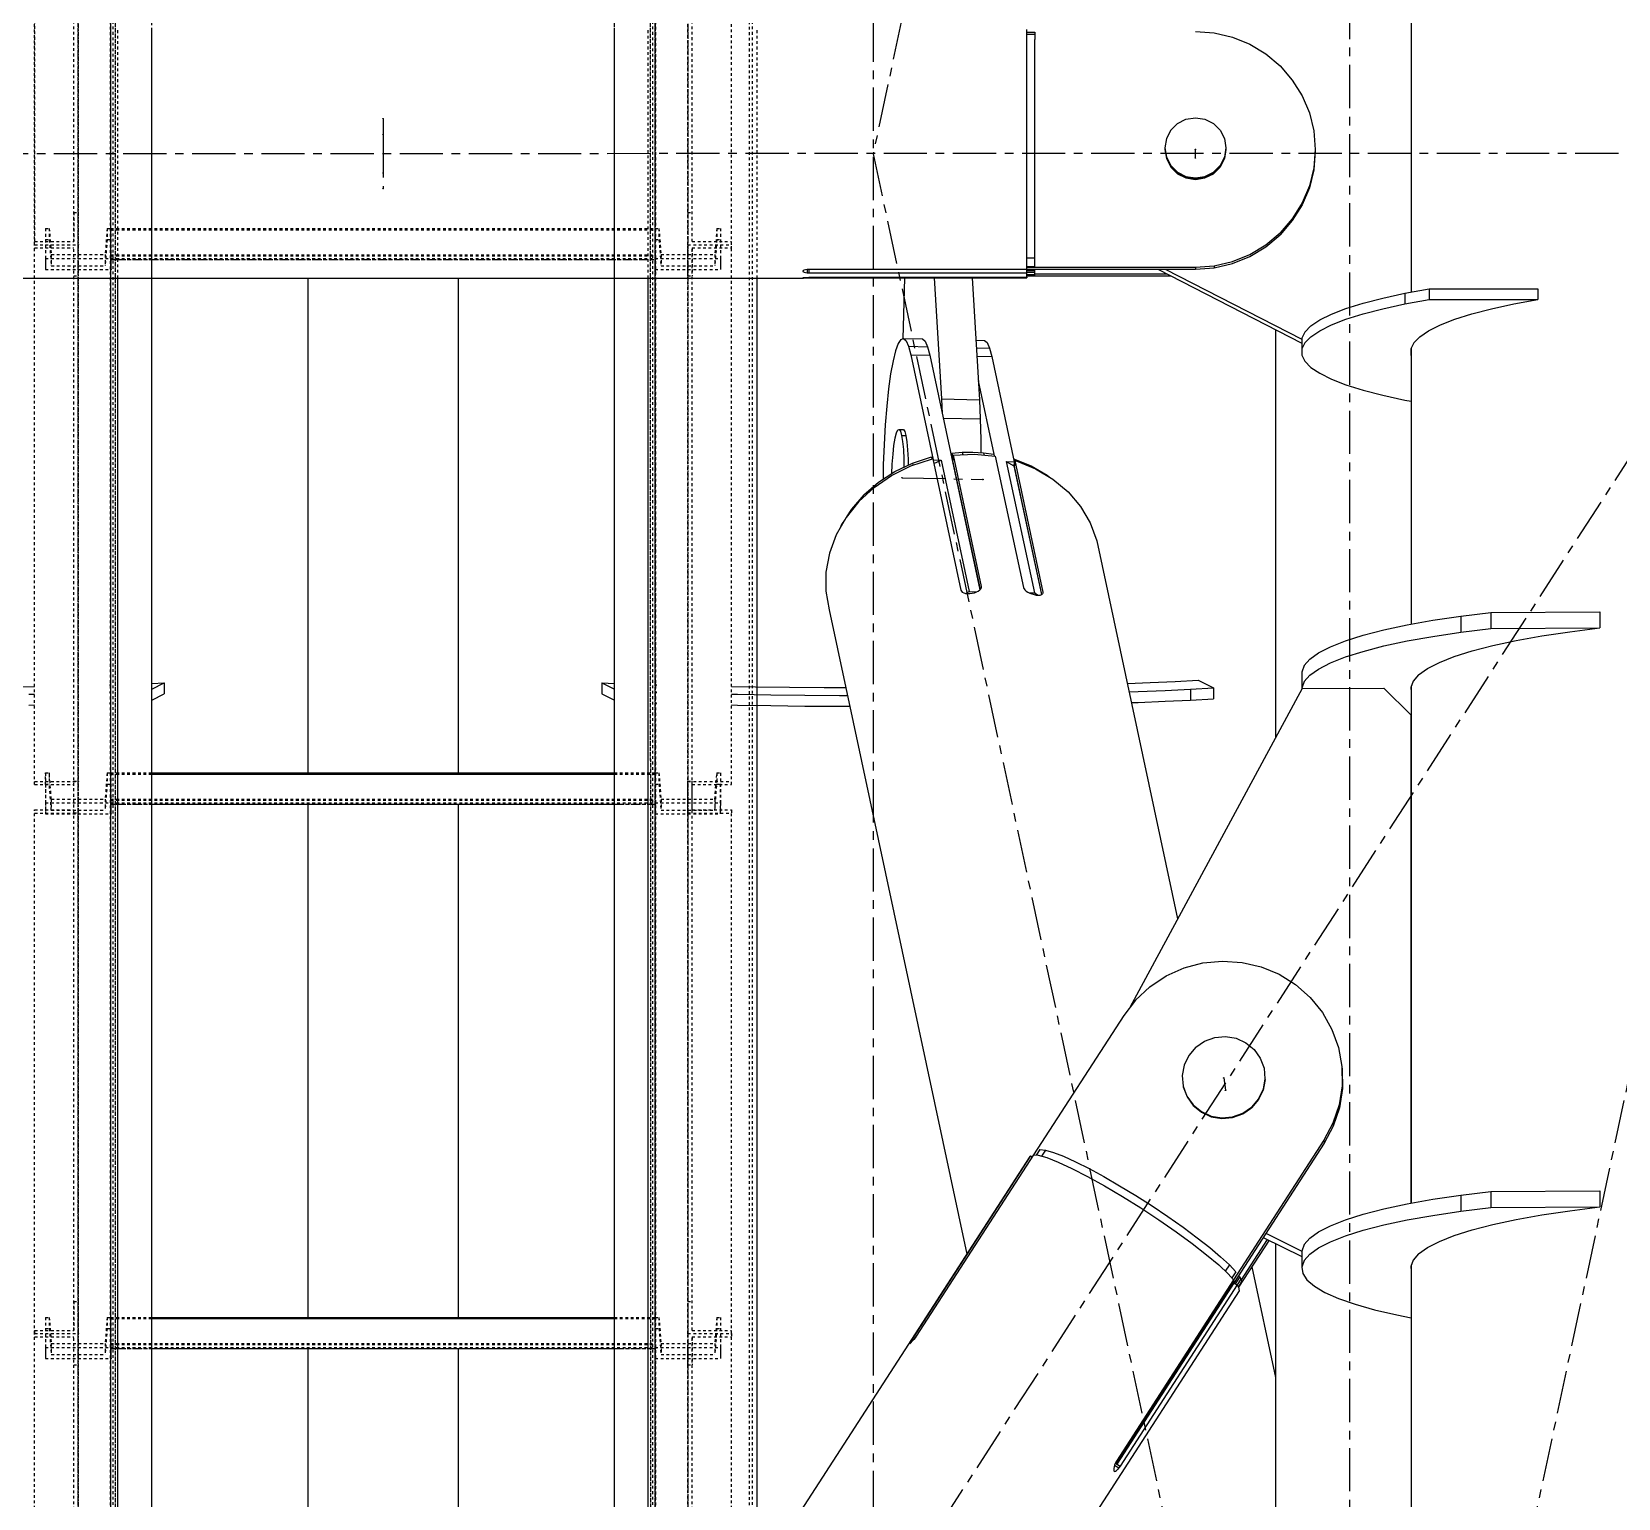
# Model space of a CAD drawing. Header units: millimetres. Extents: x 5143 to 30813, y 232 to 21408.
# Drawn here: x 23100.5 to 23391.9, y 16313.3 to 16582.7 of the extents above; entities that cross this region are included whole.
import ezdxf

# ---------------------------------------------------------------- set-up
doc = ezdxf.new("R2010")
doc.units = ezdxf.units.MM
doc.header["$LTSCALE"] = 0.25
for name, pattern in [('CENTER', [50.8, 31.75, -6.35, 6.35, -6.35]), ('XKITLINE00', [0]), ('XKITLINE02', [4, 2, -2]), ('XKITLINE03', [6, 3, -1, 1, -1])]:
    doc.linetypes.add(name, pattern=pattern)

msp = doc.modelspace()

# ---------------------------------------------------------------- linework, layer by layer
at = {"color": 8, "linetype": 'CENTER'}
for p, q in [((23430, 17380.27), (23255, 16560.27)), ((23342.5, 16970.27), (23342.5, 16150.27)), ((23255, 16877.2), (23255, 15209.12)), ((23165, 16566.71), (23165, 16556.72)), ((23165, 16563.83), (23165, 16553.84)), ((23429.99, 16560.28), (22900, 16560.27)), ((23430, 16560.27), (22900, 15740.27)), ((23255, 16560.27), (23430, 15740.27)), ((23314.2, 16559.49), (23314.2, 16561.06)), ((23430, 16560.27), (23342.5, 16150.27)), ((23260.29, 16500.77), (23275.16, 16500.44)), ((23319.39, 16390.54), (23319.72, 16388.26))]:
    msp.add_line(p, q, dxfattribs=at)
at = {"color": 1, "linetype": 'XKITLINE03'}
for p, q in [((23109, 17151.1), (23109, 16086.72)), ((23115, 16090.89), (23115, 17151.06)), ((23214.97, 17151.06), (23215, 16090.89)), ((23220.98, 17151.1), (23220.98, 16086.72)), ((23109, 16543.56), (23109, 16639.12)), ((23220.98, 16639.12), (23220.98, 16543.56)), ((23109, 16444.97), (23109, 16543.56)), ((23220.98, 16543.56), (23220.98, 16444.97)), ((23115, 16541.03), (23115, 16538.99)), ((23115, 16540.81), (23214.98, 16540.81)), ((23214.98, 16538.99), (23214.98, 16541.03)), ((23115, 16441.04), (23115, 16439.01)), ((23115, 16440.83), (23214.98, 16440.83)), ((23214.98, 16439.01), (23214.98, 16441.04)), ((23109, 16343.59), (23109, 16439.16)), ((23220.98, 16439.16), (23220.98, 16343.59)), ((23109, 16245), (23109, 16343.59)), ((23220.98, 16343.59), (23220.98, 16245)), ((23115, 16341.06), (23115, 16339.02)), ((23115, 16340.84), (23214.98, 16340.84)), ((23214.98, 16339.02), (23214.98, 16341.06))]:
    msp.add_line(p, q, dxfattribs=at)
at = {"color": 3, "linetype": 'XKITLINE02'}
for p, q in [((23114.92, 16090.06), (23114.92, 17150.18)), ((23115, 16090.89), (23115, 17151.06)), ((23115, 16090.52), (23115, 17150.7)), ((23115.45, 16090.12), (23115.45, 17150.24)), ((23115.85, 16090.86), (23115.85, 17151.04)), ((23115.85, 16090.55), (23115.85, 17150.72)), ((23122.5, 16090.87), (23122.5, 17150.72)), ((23207.5, 16090.89), (23207.47, 17151.06)), ((23207.5, 16090.54), (23207.47, 17150.72)), ((23207.5, 16090.87), (23207.47, 17150.72)), ((23214.15, 16090.86), (23214.12, 17151.04)), ((23214.15, 16090.55), (23214.12, 17150.73)), ((23214.53, 16090.12), (23214.53, 17150.24)), ((23215, 16090.52), (23214.96, 17150.7)), ((23215, 16090.89), (23214.97, 17151.06)), ((23215.06, 16090.06), (23215.06, 17150.18)), ((23232.3, 16090.06), (23232.3, 17150.18)), ((23232.83, 16090.12), (23232.83, 17150.24)), ((23108.2, 16544.15), (23108.2, 16645.03)), ((23109, 16543.56), (23109, 16645.03)), ((23220.98, 16543.56), (23220.98, 16645.03)), ((23221.78, 16544.15), (23221.78, 16645.03)), ((23101, 16543.56), (23101, 16639.71)), ((23101, 16639.71), (23101, 16544.15)), ((23228.98, 16543.56), (23228.98, 16639.71)), ((23116.3, 16537.43), (23116.3, 16583.12)), ((23122.5, 16537.43), (23122.5, 16583.12)), ((23207.48, 16537.43), (23207.48, 16583.12)), ((23213.68, 16537.43), (23213.68, 16583.12)), ((23233.68, 16537.43), (23233.68, 16583.12)), ((23108.2, 16549.46), (23109, 16549.46)), ((23108.2, 16549.46), (23108.2, 16544.15)), ((23220.98, 16549.46), (23221.78, 16549.46)), ((23103, 16546.53), (23103.68, 16546.53)), ((23103, 16546.53), (23103, 16541.03)), ((23103, 16546.53), (23103, 16544.49)), ((23103.68, 16546.53), (23104.06, 16541.73)), ((23103.68, 16546.53), (23103.68, 16544.49)), ((23114.32, 16546.53), (23113.94, 16541.73)), ((23114.32, 16546.53), (23115, 16546.53)), ((23114.32, 16546.53), (23114.32, 16544.49)), ((23115, 16540.81), (23115, 16546.53)), ((23115, 16546.53), (23214.98, 16546.53)), ((23115, 16546.53), (23115, 16541.03)), ((23115, 16546.53), (23115, 16544.49)), ((23115, 16546.51), (23214.98, 16546.51)), ((23115, 16546.32), (23214.98, 16546.32)), ((23115, 16546.31), (23214.98, 16546.31)), ((23214.98, 16540.81), (23214.98, 16546.53)), ((23214.98, 16546.53), (23214.98, 16544.49)), ((23214.98, 16546.53), (23214.98, 16541.03)), ((23214.98, 16546.53), (23215.66, 16546.53)), ((23215.66, 16546.53), (23215.66, 16544.49)), ((23215.66, 16546.53), (23216.04, 16541.73)), ((23226.3, 16546.53), (23225.92, 16541.73)), ((23226.3, 16546.53), (23226.3, 16544.49)), ((23226.3, 16546.53), (23226.98, 16546.53)), ((23226.98, 16546.53), (23226.98, 16544.49)), ((23226.98, 16546.53), (23226.98, 16541.03)), ((23101, 16544.15), (23108.2, 16544.15)), ((23101, 16444.4), (23101, 16543.56)), ((23101, 16543.56), (23109, 16543.56)), ((23101, 16543.56), (23109, 16543.56)), ((23101, 16542.99), (23108.2, 16542.99)), ((23103, 16544.49), (23103.68, 16544.49)), ((23103, 16544.49), (23103, 16538.99)), ((23103.68, 16544.49), (23104.06, 16539.69)), ((23108.2, 16439.24), (23108.2, 16542.99)), ((23109, 16439.24), (23109, 16543.56)), ((23114.32, 16544.49), (23113.94, 16539.69)), ((23114.32, 16544.49), (23115, 16544.49)), ((23115, 16544.49), (23115, 16538.99)), ((23214.98, 16544.49), (23214.98, 16538.99)), ((23214.98, 16544.49), (23215.66, 16544.49)), ((23215.66, 16544.49), (23216.04, 16539.69)), ((23220.98, 16537.84), (23220.98, 16543.56)), ((23220.98, 16543.56), (23228.98, 16543.56)), ((23220.98, 16543.56), (23228.98, 16543.56)), ((23220.98, 16439.24), (23220.98, 16542.8)), ((23221.78, 16544.15), (23228.98, 16544.15)), ((23221.78, 16542.99), (23221.78, 16537.84)), ((23221.78, 16542.99), (23228.98, 16542.99)), ((23221.78, 16439.24), (23221.78, 16542.99)), ((23226.3, 16544.49), (23225.92, 16539.69)), ((23226.3, 16544.49), (23226.98, 16544.49)), ((23226.98, 16544.49), (23226.98, 16538.99)), ((23228.98, 16542.8), (23228.98, 16543.56)), ((23228.98, 16444.4), (23228.98, 16542.99)), ((23103, 16541.03), (23115, 16541.03)), ((23103, 16541.03), (23103, 16538.99)), ((23104.06, 16541.73), (23113.94, 16541.73)), ((23104.06, 16541.73), (23104.06, 16539.69)), ((23104.06, 16539.69), (23113.94, 16539.69)), ((23113.94, 16541.73), (23113.94, 16539.69)), ((23115, 16541.71), (23214.98, 16541.71)), ((23115, 16541.53), (23214.98, 16541.53)), ((23115, 16541.03), (23214.98, 16541.03)), ((23115, 16541.03), (23115, 16538.99)), ((23115, 16540.81), (23214.98, 16540.81)), ((23214.98, 16541.03), (23214.98, 16538.99)), ((23214.98, 16541.03), (23226.98, 16541.03)), ((23216.04, 16541.73), (23216.04, 16539.69)), ((23216.04, 16541.73), (23225.92, 16541.73)), ((23216.04, 16539.69), (23225.92, 16539.69)), ((23225.92, 16541.73), (23225.92, 16539.69)), ((23226.98, 16541.03), (23226.98, 16538.99)), ((23103, 16538.99), (23115, 16538.99)), ((23108.2, 16537.84), (23109, 16537.84)), ((23214.98, 16538.99), (23226.98, 16538.99)), ((23220.98, 16537.84), (23221.78, 16537.84)), ((23103, 16446.54), (23103.68, 16446.54)), ((23103, 16446.54), (23103, 16441.04)), ((23103, 16444.4), (23103, 16446.54)), ((23104.06, 16441.74), (23103.68, 16446.54)), ((23103.68, 16446.54), (23103.68, 16444.5)), ((23114.32, 16446.54), (23113.94, 16441.74)), ((23114.32, 16446.54), (23115, 16446.54)), ((23114.32, 16446.54), (23114.32, 16444.5)), ((23115, 16440.83), (23115, 16446.54)), ((23115, 16446.54), (23122.5, 16446.54)), ((23115, 16446.54), (23115, 16441.04)), ((23115, 16446.54), (23115, 16444.5)), ((23115, 16446.53), (23122.5, 16446.53)), ((23115, 16446.34), (23122.5, 16446.34)), ((23115, 16446.33), (23122.5, 16446.33)), ((23207.48, 16446.54), (23214.98, 16446.54)), ((23207.48, 16446.53), (23214.98, 16446.53)), ((23207.48, 16446.34), (23214.98, 16446.34)), ((23207.48, 16446.33), (23214.98, 16446.33)), ((23214.98, 16440.83), (23214.98, 16446.54)), ((23214.98, 16446.54), (23214.98, 16444.5)), ((23214.98, 16446.54), (23214.98, 16441.04)), ((23214.98, 16446.54), (23215.66, 16446.54)), ((23215.66, 16446.54), (23215.66, 16444.5)), ((23215.66, 16446.54), (23216.04, 16441.74)), ((23225.92, 16441.74), (23226.3, 16446.54)), ((23226.3, 16446.54), (23226.3, 16444.5)), ((23226.3, 16446.54), (23226.98, 16446.54)), ((23226.98, 16446.54), (23226.98, 16444.5)), ((23226.98, 16446.54), (23226.98, 16441.04)), ((23101, 16444.97), (23109, 16444.97)), ((23101, 16444.4), (23108.2, 16444.4)), ((23103, 16444.5), (23103.68, 16444.5)), ((23103, 16444.4), (23103, 16439.01)), ((23104.06, 16439.71), (23103.68, 16444.5)), ((23108.2, 16344.18), (23108.2, 16445.06)), ((23108.2, 16445.06), (23109, 16445.06)), ((23109, 16343.59), (23109, 16445.06)), ((23114.32, 16444.5), (23113.94, 16439.71)), ((23114.32, 16444.5), (23115, 16444.5)), ((23115, 16444.5), (23115, 16439.01)), ((23214.98, 16444.5), (23214.98, 16439.01)), ((23214.98, 16444.5), (23215.66, 16444.5)), ((23215.66, 16444.5), (23216.04, 16439.71)), ((23220.98, 16439.16), (23220.98, 16445.06)), ((23220.98, 16445.06), (23221.78, 16445.06)), ((23220.98, 16343.59), (23220.98, 16445.06)), ((23220.98, 16444.97), (23228.98, 16444.97)), ((23221.78, 16439.75), (23221.78, 16445.06)), ((23221.78, 16344.18), (23221.78, 16445.06)), ((23221.78, 16444.4), (23228.98, 16444.4)), ((23225.92, 16439.71), (23226.3, 16444.5)), ((23226.3, 16444.5), (23226.98, 16444.5)), ((23226.98, 16439.01), (23226.98, 16444.5)), ((23103, 16441.04), (23115, 16441.04)), ((23103, 16441.04), (23103, 16439.01)), ((23104.06, 16441.74), (23113.94, 16441.74)), ((23104.06, 16441.74), (23104.06, 16439.71)), ((23113.94, 16441.74), (23113.94, 16439.71)), ((23115, 16441.72), (23214.98, 16441.72)), ((23115, 16441.55), (23214.98, 16441.55)), ((23115, 16441.04), (23214.98, 16441.04)), ((23115, 16441.04), (23115, 16439.01)), ((23115, 16440.83), (23122.5, 16440.83)), ((23207.49, 16440.83), (23214.98, 16440.83)), ((23214.98, 16441.04), (23214.98, 16439.01)), ((23214.98, 16441.04), (23226.98, 16441.04)), ((23216.04, 16441.74), (23216.04, 16439.71)), ((23216.04, 16441.74), (23225.92, 16441.74)), ((23225.92, 16441.74), (23225.92, 16439.71)), ((23226.98, 16441.04), (23226.98, 16439.01)), ((23101, 16343.59), (23101, 16439.75)), ((23101, 16439.75), (23108.2, 16439.75)), ((23101, 16439.16), (23109, 16439.16)), ((23103, 16439.01), (23115, 16439.01)), ((23104.06, 16439.71), (23113.94, 16439.71)), ((23108.2, 16439.24), (23109, 16439.24)), ((23214.98, 16439.01), (23226.98, 16439.01)), ((23216.04, 16439.71), (23225.92, 16439.71)), ((23220.98, 16439.24), (23221.78, 16439.24)), ((23220.98, 16439.16), (23228.98, 16439.16)), ((23221.78, 16439.75), (23228.98, 16439.75)), ((23228.98, 16439.75), (23228.98, 16439.16)), ((23228.98, 16343.59), (23228.98, 16439.75)), ((23108.2, 16349.5), (23109, 16349.5)), ((23108.2, 16349.5), (23108.2, 16344.18)), ((23109, 16349.5), (23109, 16343.59)), ((23220.98, 16349.5), (23221.78, 16349.5)), ((23101, 16344.18), (23108.2, 16344.18)), ((23101, 16344.18), (23101, 16343.59)), ((23103, 16346.56), (23103.68, 16346.56)), ((23103, 16346.56), (23103, 16341.06)), ((23103, 16346.56), (23103, 16344.52)), ((23103, 16344.52), (23103.68, 16344.52)), ((23103, 16344.52), (23103, 16339.02)), ((23103.68, 16346.56), (23104.06, 16341.76)), ((23103.68, 16346.56), (23103.68, 16344.52)), ((23103.68, 16344.52), (23104.06, 16339.72)), ((23114.32, 16346.56), (23113.94, 16341.76)), ((23114.32, 16344.52), (23113.94, 16339.72)), ((23114.32, 16346.56), (23115, 16346.56)), ((23114.32, 16346.56), (23114.32, 16344.52)), ((23114.32, 16344.52), (23115, 16344.52)), ((23115, 16340.84), (23115, 16346.56)), ((23115, 16346.56), (23122.5, 16346.56)), ((23115, 16346.56), (23115, 16341.06)), ((23115, 16346.56), (23115, 16344.52)), ((23115, 16346.55), (23122.5, 16346.55)), ((23115, 16346.35), (23122.5, 16346.35)), ((23115, 16346.34), (23122.5, 16346.34)), ((23115, 16344.52), (23115, 16339.02)), ((23207.49, 16346.56), (23214.98, 16346.56)), ((23207.49, 16346.55), (23214.98, 16346.55)), ((23207.49, 16346.35), (23214.98, 16346.35)), ((23207.49, 16346.34), (23214.98, 16346.34)), ((23214.98, 16340.84), (23214.98, 16346.56)), ((23214.98, 16346.56), (23214.98, 16344.52)), ((23214.98, 16346.56), (23214.98, 16341.06)), ((23214.98, 16346.56), (23215.66, 16346.56)), ((23214.98, 16344.52), (23214.98, 16339.02)), ((23214.98, 16344.52), (23215.66, 16344.52)), ((23215.66, 16346.56), (23215.66, 16344.52)), ((23215.66, 16346.56), (23216.04, 16341.76)), ((23215.66, 16344.52), (23216.04, 16339.72)), ((23221.78, 16344.18), (23228.98, 16344.18)), ((23226.3, 16346.56), (23225.92, 16341.76)), ((23226.3, 16344.52), (23225.92, 16339.72)), ((23226.3, 16346.56), (23226.3, 16344.52)), ((23226.3, 16346.56), (23226.98, 16346.56)), ((23226.3, 16344.52), (23226.98, 16344.52)), ((23226.98, 16346.56), (23226.98, 16344.52)), ((23226.98, 16346.56), (23226.98, 16341.06)), ((23226.98, 16344.52), (23226.98, 16339.02)), ((23101, 16244.43), (23101, 16343.59)), ((23101, 16343.59), (23109, 16343.59)), ((23101, 16343.59), (23109, 16343.59)), ((23101, 16343.02), (23108.2, 16343.02)), ((23104.06, 16341.76), (23113.94, 16341.76)), ((23104.06, 16341.76), (23104.06, 16339.72)), ((23108.2, 16239.28), (23108.2, 16343.02)), ((23109, 16239.28), (23109, 16343.59)), ((23113.94, 16341.76), (23113.94, 16339.72)), ((23115, 16341.74), (23214.98, 16341.74)), ((23115, 16341.56), (23214.98, 16341.56)), ((23216.04, 16341.76), (23216.04, 16339.72)), ((23216.04, 16341.76), (23225.92, 16341.76)), ((23220.98, 16337.87), (23220.98, 16343.59)), ((23220.98, 16343.59), (23228.98, 16343.59)), ((23220.98, 16343.59), (23228.98, 16343.59)), ((23220.98, 16239.28), (23220.98, 16341.5)), ((23221.78, 16343.02), (23221.78, 16337.87)), ((23221.78, 16343.02), (23228.98, 16343.02)), ((23221.78, 16239.28), (23221.78, 16343.02)), ((23225.92, 16341.76), (23225.92, 16339.72)), ((23228.98, 16343.59), (23228.98, 16343.02)), ((23228.98, 16244.43), (23228.98, 16343.59)), ((23103, 16341.06), (23115, 16341.06)), ((23103, 16341.06), (23103, 16339.02)), ((23103, 16339.02), (23115, 16339.02)), ((23104.06, 16339.72), (23113.94, 16339.72)), ((23115, 16341.06), (23214.98, 16341.06)), ((23115, 16341.06), (23115, 16339.02)), ((23115, 16340.84), (23122.5, 16340.84)), ((23207.49, 16340.84), (23214.98, 16340.84)), ((23214.98, 16341.06), (23214.98, 16339.02)), ((23214.98, 16341.06), (23226.98, 16341.06)), ((23214.98, 16339.02), (23226.98, 16339.02)), ((23216.04, 16339.72), (23225.92, 16339.72)), ((23226.98, 16341.06), (23226.98, 16339.02)), ((23108.2, 16337.87), (23109, 16337.87)), ((23220.98, 16337.87), (23221.78, 16337.87))]:
    msp.add_line(p, q, dxfattribs=at)
at = {"color": 8, "linetype": 'XKITLINE00'}
for p, q in [((23353.8, 16590.16), (23353.8, 16534.85)), ((23283.2, 16574.99), (23283.2, 16583.07)), ((23283.2, 16582.61), (23284.7, 16582.61)), ((23283.2, 16582.22), (23284.7, 16582.22)), ((23284.7, 16582.61), (23284.7, 16582.22)), ((23284.7, 16582.22), (23284.7, 16581.26)), ((23284.7, 16539.55), (23284.7, 16581.26)), ((23314.2, 16582.72), (23317.64, 16582.46)), ((23317.64, 16582.46), (23320.99, 16581.66)), ((23320.99, 16581.66), (23324.18, 16580.36)), ((23324.18, 16580.36), (23327.13, 16578.59)), ((23327.13, 16578.59), (23329.75, 16576.38)), ((23283.2, 16539.09), (23283.2, 16574.99)), ((23329.75, 16576.38), (23331.99, 16573.8)), ((23331.99, 16573.8), (23333.8, 16570.9)), ((23333.8, 16570.9), (23335.12, 16567.76)), ((23309.66, 16564.59), (23310.9, 16565.81)), ((23310.9, 16565.81), (23312.46, 16566.59)), ((23312.46, 16566.59), (23314.2, 16566.86)), ((23314.2, 16566.86), (23315.93, 16566.59)), ((23315.93, 16566.59), (23317.49, 16565.81)), ((23317.49, 16565.81), (23318.73, 16564.59)), ((23335.12, 16567.76), (23335.92, 16564.45)), ((23308.87, 16563.05), (23308.6, 16561.34)), ((23309.66, 16564.59), (23308.87, 16563.05)), ((23318.73, 16564.59), (23319.52, 16563.05)), ((23319.52, 16563.05), (23319.8, 16561.34)), ((23335.92, 16564.45), (23336.2, 16561.06)), ((23308.6, 16561.34), (23308.87, 16559.64)), ((23308.6, 16561.34), (23308.6, 16561.2)), ((23308.6, 16561.2), (23308.87, 16559.5)), ((23308.6, 16561.2), (23308.6, 16561.06)), ((23308.6, 16561.2), (23308.87, 16559.5)), ((23308.6, 16561.06), (23308.87, 16559.36)), ((23319.8, 16561.34), (23319.52, 16559.64)), ((23319.8, 16561.2), (23319.52, 16559.5)), ((23319.8, 16561.2), (23319.52, 16559.5)), ((23319.8, 16561.06), (23319.52, 16559.36)), ((23319.8, 16561.34), (23319.8, 16561.2)), ((23319.8, 16561.2), (23319.8, 16561.06)), ((23336.2, 16561.06), (23335.92, 16557.68)), ((23336.2, 16560.71), (23335.92, 16557.33)), ((23336.2, 16561.06), (23336.2, 16560.71)), ((23308.87, 16559.64), (23309.66, 16558.1)), ((23308.87, 16559.5), (23309.66, 16557.96)), ((23308.87, 16559.5), (23309.66, 16557.96)), ((23308.87, 16559.36), (23309.66, 16557.82)), ((23309.66, 16558.1), (23310.9, 16556.88)), ((23309.66, 16557.96), (23310.9, 16556.74)), ((23309.66, 16557.96), (23310.9, 16556.74)), ((23309.66, 16557.82), (23310.9, 16556.6)), ((23310.9, 16556.88), (23312.46, 16556.1)), ((23315.93, 16556.1), (23317.49, 16556.88)), ((23317.49, 16556.88), (23318.73, 16558.1)), ((23317.49, 16556.74), (23318.73, 16557.96)), ((23317.49, 16556.74), (23318.73, 16557.96)), ((23317.49, 16556.6), (23318.73, 16557.82)), ((23319.52, 16559.64), (23318.73, 16558.1)), ((23319.52, 16559.5), (23318.73, 16557.96)), ((23319.52, 16559.5), (23318.73, 16557.96)), ((23319.52, 16559.36), (23318.73, 16557.82)), ((23335.92, 16557.68), (23335.12, 16554.37)), ((23335.92, 16557.33), (23335.12, 16554.02)), ((23310.9, 16556.74), (23312.46, 16555.96)), ((23310.9, 16556.74), (23312.46, 16555.96)), ((23310.9, 16556.6), (23312.46, 16555.82)), ((23312.46, 16556.1), (23314.2, 16555.83)), ((23312.46, 16555.96), (23314.2, 16555.69)), ((23312.46, 16555.96), (23314.2, 16555.69)), ((23312.46, 16555.82), (23314.2, 16555.55)), ((23314.2, 16555.83), (23315.93, 16556.1)), ((23314.2, 16555.69), (23315.93, 16555.96)), ((23314.2, 16555.69), (23315.93, 16555.96)), ((23314.2, 16555.83), (23314.2, 16555.69)), ((23314.2, 16555.55), (23315.93, 16555.82)), ((23314.2, 16555.69), (23314.2, 16555.55)), ((23315.93, 16555.96), (23317.49, 16556.74)), ((23315.93, 16555.96), (23317.49, 16556.74)), ((23315.93, 16555.82), (23317.49, 16556.6)), ((23335.12, 16554.37), (23333.8, 16551.23)), ((23335.12, 16554.02), (23333.8, 16550.88)), ((23333.8, 16551.23), (23331.99, 16548.33)), ((23331.99, 16548.33), (23329.75, 16545.75)), ((23333.8, 16550.88), (23331.99, 16547.98)), ((23327.13, 16543.54), (23329.75, 16545.75)), ((23327.13, 16543.19), (23329.75, 16545.4)), ((23331.99, 16547.98), (23329.75, 16545.4)), ((23324.18, 16541.77), (23327.13, 16543.54)), ((23324.18, 16541.42), (23327.13, 16543.19)), ((23283.2, 16541.15), (23284.7, 16541.15)), ((23283.2, 16539.55), (23284.7, 16539.55)), ((23283.2, 16539.41), (23314.2, 16539.41)), ((23314.2, 16539.41), (23317.64, 16539.67)), ((23314.2, 16539.41), (23314.2, 16539.05)), ((23317.64, 16539.67), (23320.99, 16540.47)), ((23317.64, 16539.32), (23320.99, 16540.11)), ((23317.64, 16539.67), (23317.64, 16539.32)), ((23320.99, 16540.47), (23324.18, 16541.77)), ((23320.99, 16540.11), (23324.18, 16541.42)), ((23087.8, 16537.43), (23242.19, 16537.43)), ((23151.2, 16537.43), (23151.2, 16446.54)), ((23178.8, 16537.43), (23178.8, 16446.54)), ((23242.11, 16538.74), (23242.19, 16538.82)), ((23242.11, 16538.74), (23242.11, 16538.65)), ((23242.11, 16538.65), (23242.19, 16538.58)), ((23242.11, 16537.48), (23242.19, 16537.51)), ((23242.11, 16537.48), (23242.11, 16537.45)), ((23242.11, 16537.45), (23242.19, 16537.43)), ((23242.19, 16538.82), (23242.36, 16538.93)), ((23242.19, 16538.58), (23242.36, 16538.51)), ((23242.19, 16537.51), (23242.36, 16537.53)), ((23242.19, 16537.43), (23242.36, 16537.45)), ((23242.36, 16538.93), (23242.6, 16539.02)), ((23242.36, 16538.51), (23242.6, 16538.45)), ((23242.36, 16537.53), (23242.6, 16537.55)), ((23242.36, 16537.45), (23242.6, 16537.47)), ((23242.6, 16539.02), (23242.89, 16539.07)), ((23242.6, 16538.45), (23242.89, 16538.42)), ((23242.6, 16537.55), (23242.89, 16537.56)), ((23242.6, 16537.47), (23242.89, 16537.48)), ((23242.89, 16539.07), (23243.2, 16539.09)), ((23242.89, 16539.07), (23242.89, 16538.42)), ((23242.89, 16538.42), (23243.2, 16538.41)), ((23242.89, 16537.56), (23243.2, 16537.57)), ((23242.89, 16537.56), (23242.89, 16537.48)), ((23242.89, 16537.48), (23243.2, 16537.48)), ((23243.2, 16539.09), (23283.2, 16539.09)), ((23243.2, 16539.09), (23243.2, 16539.05)), ((23243.2, 16539.05), (23314.2, 16539.05)), ((23243.2, 16539.04), (23243.2, 16538.41)), ((23243.2, 16538.41), (23283.2, 16538.41)), ((23243.2, 16537.57), (23243.2, 16537.48)), ((23243.2, 16537.57), (23283.2, 16537.57)), ((23243.2, 16537.48), (23283.2, 16537.48)), ((23260.78, 16537.48), (23260.46, 16526.28)), ((23266.23, 16537.48), (23267.57, 16515.24)), ((23273.16, 16537.48), (23274.51, 16515.08)), ((23283.2, 16537.57), (23283.2, 16539.04)), ((23283.2, 16539.04), (23283.2, 16538.82)), ((23283.2, 16538.82), (23284.7, 16538.82)), ((23283.2, 16538.51), (23284.7, 16538.51)), ((23283.2, 16538.09), (23284.7, 16538.09)), ((23283.2, 16537.98), (23284.7, 16537.98)), ((23283.2, 16537.83), (23309.67, 16537.83)), ((23283.2, 16537.57), (23283.2, 16537.48)), ((23284.7, 16537.98), (23284.7, 16539.04)), ((23284.7, 16538.18), (23308.98, 16538.18)), ((23307.27, 16539.05), (23333.76, 16525.48)), ((23308.64, 16539.05), (23333.76, 16526.18)), ((23314.2, 16539.05), (23317.64, 16539.32)), ((23344.98, 16532.82), (23348.59, 16533.76)), ((23348.59, 16533.76), (23352.65, 16534.64)), ((23352.65, 16534.64), (23357.11, 16535.46)), ((23352.65, 16534.64), (23352.65, 16532.67)), ((23357.11, 16535.46), (23357.11, 16533.49)), ((23357.11, 16535.46), (23377.11, 16535.46)), ((23377.11, 16535.46), (23377.11, 16533.49)), ((23337.03, 16529.73), (23339.18, 16530.8)), ((23339.18, 16530.8), (23341.83, 16531.83)), ((23341.83, 16531.83), (23344.98, 16532.82)), ((23341.83, 16529.86), (23344.98, 16530.85)), ((23344.98, 16530.85), (23348.59, 16531.79)), ((23348.59, 16531.79), (23352.65, 16532.67)), ((23352.65, 16532.67), (23357.11, 16533.49)), ((23357.11, 16533.49), (23377.11, 16533.49)), ((23361.83, 16529.86), (23364.98, 16530.85)), ((23364.98, 16530.85), (23368.59, 16531.79)), ((23368.59, 16531.79), (23372.65, 16532.67)), ((23372.65, 16532.67), (23377.11, 16533.49)), ((23328.91, 16527.97), (23328.91, 16453.04)), ((23335.4, 16528.63), (23334.31, 16527.51)), ((23335.4, 16528.63), (23337.03, 16529.73)), ((23335.4, 16526.66), (23337.03, 16527.76)), ((23337.03, 16527.76), (23339.18, 16528.83)), ((23339.18, 16528.83), (23341.83, 16529.86)), ((23355.4, 16526.66), (23357.03, 16527.76)), ((23357.03, 16527.76), (23359.18, 16528.83)), ((23359.18, 16528.83), (23361.83, 16529.86)), ((23259.6, 16525.4), (23259.11, 16524.07)), ((23260.09, 16526.15), (23259.6, 16525.4)), ((23260.09, 16526.15), (23260.59, 16526.33)), ((23260.59, 16526.33), (23264.06, 16526.25)), ((23260.59, 16526.33), (23261.06, 16525.91)), ((23261.06, 16525.91), (23261.51, 16524.91)), ((23261.51, 16524.91), (23264.98, 16524.83)), ((23261.51, 16524.91), (23261.92, 16523.35)), ((23264.06, 16526.25), (23264.53, 16525.83)), ((23264.53, 16525.83), (23264.98, 16524.83)), ((23264.98, 16524.83), (23265.39, 16523.28)), ((23273.85, 16526.03), (23275.46, 16525.99)), ((23275.46, 16525.99), (23275.93, 16525.58)), ((23275.93, 16525.58), (23276.38, 16524.58)), ((23334.31, 16527.51), (23333.76, 16526.38)), ((23333.76, 16526.38), (23333.76, 16524.42)), ((23334.31, 16525.54), (23333.76, 16524.42)), ((23335.4, 16526.66), (23334.31, 16525.54)), ((23354.31, 16525.54), (23353.76, 16524.42)), ((23355.4, 16526.66), (23354.31, 16525.54)), ((23258.65, 16522.21), (23258.21, 16519.86)), ((23259.11, 16524.07), (23258.65, 16522.21)), ((23261.92, 16523.35), (23265.39, 16523.28)), ((23261.92, 16523.35), (23266.04, 16504.04)), ((23265.39, 16523.28), (23274.59, 16480.18)), ((23273.93, 16524.63), (23276.38, 16524.58)), ((23274.02, 16523.08), (23276.79, 16523.02)), ((23276.38, 16524.58), (23276.79, 16523.02)), ((23276.79, 16523.02), (23280.91, 16503.71)), ((23333.76, 16524.42), (23333.76, 16523.28)), ((23333.76, 16523.28), (23334.31, 16522.15)), ((23334.31, 16522.15), (23335.4, 16521.03)), ((23353.76, 16524.42), (23353.76, 16523.28)), ((23353.76, 16523.28), (23353.8, 16523.22)), ((23353.8, 16524.48), (23353.8, 16473.85)), ((23258.21, 16519.86), (23257.82, 16517.08)), ((23335.4, 16521.03), (23337.03, 16519.94)), ((23337.03, 16519.94), (23339.18, 16518.87)), ((23257.82, 16517.08), (23257.49, 16513.93)), ((23274.3, 16518.53), (23277.16, 16505.1)), ((23339.18, 16518.87), (23341.83, 16517.84)), ((23341.83, 16517.84), (23344.98, 16516.85)), ((23344.98, 16516.85), (23348.59, 16515.91)), ((23257.49, 16513.93), (23257.21, 16510.5)), ((23267.57, 16515.24), (23274.51, 16515.08)), ((23267.57, 16515.24), (23267.7, 16512.48)), ((23274.51, 16515.08), (23274.67, 16511.55)), ((23348.59, 16515.91), (23352.65, 16515.02)), ((23352.65, 16515.02), (23353.8, 16514.81)), ((23257.21, 16510.5), (23257, 16506.87)), ((23267.86, 16511.7), (23274.67, 16511.55)), ((23274.67, 16511.55), (23274.77, 16507.77)), ((23258.99, 16508), (23258.77, 16506.68)), ((23259.24, 16508.96), (23258.99, 16508)), ((23259.5, 16509.51), (23259.24, 16508.96)), ((23259.5, 16509.51), (23259.76, 16509.63)), ((23259.76, 16509.63), (23260, 16509.3)), ((23259.76, 16509.63), (23260.55, 16509.61)), ((23260, 16509.3), (23260.22, 16508.54)), ((23260.22, 16508.54), (23260.41, 16507.39)), ((23260.22, 16508.54), (23261.02, 16508.52)), ((23260.41, 16507.39), (23260.55, 16505.92)), ((23260.55, 16509.61), (23260.8, 16509.28)), ((23260.8, 16509.28), (23261.02, 16508.52)), ((23261.02, 16508.52), (23261.2, 16507.38)), ((23261.2, 16507.38), (23261.34, 16505.9)), ((23274.77, 16507.77), (23274.77, 16505.37)), ((23257, 16506.87), (23256.86, 16503.13)), ((23258.59, 16505.07), (23258.45, 16503.23)), ((23258.77, 16506.68), (23258.59, 16505.07)), ((23260.55, 16505.92), (23260.64, 16504.19)), ((23261.34, 16505.9), (23261.43, 16504.17)), ((23262.23, 16503.44), (23265.7, 16504.57)), ((23265.7, 16504.57), (23265.78, 16504.2)), ((23269.44, 16505.27), (23269.38, 16504.6)), ((23269.44, 16505.27), (23271.38, 16505.43)), ((23269.44, 16505.27), (23269.64, 16504.3)), ((23269.7, 16504.92), (23269.6, 16503.87)), ((23269.7, 16504.92), (23273.59, 16505.1)), ((23269.7, 16504.92), (23274.86, 16480.77)), ((23271.38, 16505.43), (23273.33, 16505.45)), ((23271.38, 16505.43), (23271.48, 16505)), ((23273.33, 16505.45), (23275.26, 16505.34)), ((23273.59, 16505.1), (23277.43, 16504.74)), ((23275.26, 16505.34), (23275.35, 16504.94)), ((23275.26, 16505.34), (23277.17, 16505.09)), ((23277.17, 16505.09), (23277.24, 16504.76)), ((23277.43, 16504.74), (23282.59, 16480.6)), ((23255.97, 16499.92), (23258.97, 16501.88)), ((23256.86, 16503.13), (23256.82, 16500.48)), ((23258.45, 16503.23), (23258.37, 16501.49)), ((23258.4, 16501.18), (23261.94, 16502.93)), ((23258.97, 16501.88), (23262.23, 16503.44)), ((23260.64, 16504.19), (23260.66, 16502.69)), ((23261.43, 16504.17), (23261.45, 16503.06)), ((23261.94, 16502.93), (23265.71, 16504.18)), ((23262.23, 16503.44), (23262.31, 16503.06)), ((23265.71, 16504.18), (23265.96, 16504.23)), ((23265.96, 16504.23), (23271.12, 16480.09)), ((23266.04, 16504.04), (23266.03, 16503.91)), ((23266.04, 16504.04), (23267.5, 16504.01)), ((23266.15, 16503.37), (23267.5, 16504.01)), ((23267.5, 16504.01), (23272.66, 16479.86)), ((23269.64, 16504.3), (23269.58, 16503.64)), ((23269.6, 16503.87), (23274.65, 16480.24)), ((23279.46, 16503.74), (23284.61, 16479.6)), ((23279.46, 16503.74), (23280.91, 16503.71)), ((23279.46, 16503.74), (23280.84, 16502.96)), ((23280.81, 16504.22), (23284.01, 16502.95)), ((23280.91, 16503.71), (23280.84, 16502.96)), ((23280.84, 16502.96), (23285.9, 16479.29)), ((23280.9, 16503.59), (23280.97, 16503.27)), ((23280.97, 16503.27), (23280.91, 16502.64)), ((23281.03, 16503.9), (23280.93, 16502.82)), ((23280.93, 16502.82), (23285.95, 16479.31)), ((23281.03, 16503.9), (23286.18, 16479.75)), ((23281.03, 16503.9), (23281.27, 16503.84)), ((23281.27, 16503.84), (23284.8, 16502.42)), ((23284.01, 16502.95), (23284.06, 16502.72)), ((23284.01, 16502.95), (23286.97, 16501.26)), ((23284.8, 16502.42), (23288, 16500.52)), ((23252.37, 16496.39), (23255.18, 16498.98)), ((23253.31, 16497.62), (23255.97, 16499.92)), ((23255.18, 16498.98), (23258.4, 16501.18)), ((23286.97, 16501.26), (23287.58, 16500.77)), ((23288, 16500.52), (23290.79, 16498.19)), ((23252.37, 16496.39), (23250.02, 16493.46)), ((23253.31, 16497.62), (23251.04, 16495.01)), ((23290.79, 16498.19), (23293.11, 16495.48)), ((23250.02, 16493.46), (23248.21, 16490.27)), ((23249.86, 16493.17), (23249.21, 16492.16)), ((23251.04, 16495.01), (23250.13, 16493.58)), ((23293.11, 16495.48), (23294.89, 16492.46)), ((23248.21, 16490.27), (23246.97, 16486.9)), ((23249.21, 16492.16), (23248.96, 16491.58)), ((23294.89, 16492.46), (23296.1, 16489.2)), ((23246.97, 16486.9), (23246.34, 16483.42)), ((23296.1, 16489.2), (23310.93, 16419.73)), ((23246.34, 16483.42), (23246.32, 16479.94)), ((23246.32, 16479.94), (23246.93, 16476.53)), ((23271.12, 16480.09), (23271.2, 16479.9)), ((23271.2, 16479.9), (23271.38, 16479.73)), ((23271.38, 16479.73), (23271.64, 16479.61)), ((23271.64, 16479.61), (23271.97, 16479.52)), ((23271.94, 16479.53), (23272.66, 16479.86)), ((23271.97, 16479.52), (23272.35, 16479.48)), ((23272.35, 16479.48), (23272.76, 16479.49)), ((23272.66, 16479.86), (23274.07, 16479.83)), ((23272.76, 16479.49), (23273.18, 16479.54)), ((23273.18, 16479.54), (23273.59, 16479.64)), ((23273.59, 16479.64), (23273.97, 16479.78)), ((23273.97, 16479.78), (23274.3, 16479.95)), ((23274.3, 16479.95), (23274.57, 16480.15)), ((23274.75, 16480.36), (23274.57, 16480.15)), ((23274.83, 16480.53), (23274.75, 16480.36)), ((23274.85, 16480.57), (23274.83, 16480.53)), ((23274.86, 16480.77), (23274.85, 16480.57)), ((23282.59, 16480.6), (23282.68, 16480.4)), ((23282.68, 16480.4), (23282.71, 16480.36)), ((23282.71, 16480.36), (23282.85, 16480.18)), ((23282.85, 16480.18), (23283.1, 16479.96)), ((23283.1, 16479.96), (23283.41, 16479.75)), ((23283.41, 16479.75), (23283.78, 16479.56)), ((23283.67, 16479.62), (23284.61, 16479.6)), ((23283.78, 16479.56), (23284.17, 16479.41)), ((23284.17, 16479.41), (23284.58, 16479.29)), ((23284.58, 16479.29), (23284.97, 16479.22)), ((23284.61, 16479.6), (23285.33, 16479.19)), ((23284.97, 16479.22), (23285.34, 16479.19)), ((23285.34, 16479.19), (23285.66, 16479.22)), ((23285.66, 16479.22), (23285.91, 16479.29)), ((23285.91, 16479.29), (23286.09, 16479.41)), ((23286.18, 16479.56), (23286.09, 16479.41)), ((23286.18, 16479.75), (23286.18, 16479.56)), ((23246.93, 16476.53), (23272.18, 16358.19)), ((23357.82, 16474.58), (23362.95, 16475.35)), ((23362.95, 16475.35), (23368.46, 16476.04)), ((23362.95, 16475.35), (23362.95, 16472.4)), ((23368.46, 16476.04), (23388.45, 16476.13)), ((23368.46, 16476.04), (23368.46, 16473.09)), ((23388.45, 16476.13), (23388.45, 16473.18)), ((23345.03, 16471.83), (23348.82, 16472.81)), ((23348.82, 16472.81), (23353.1, 16473.73)), ((23353.1, 16473.73), (23357.82, 16474.58)), ((23357.82, 16471.63), (23362.95, 16472.4)), ((23362.95, 16472.4), (23368.46, 16473.09)), ((23368.46, 16473.09), (23388.45, 16473.18)), ((23377.81, 16471.71), (23382.95, 16472.49)), ((23382.95, 16472.49), (23388.45, 16473.18)), ((23336.81, 16468.59), (23339, 16469.71)), ((23339, 16469.71), (23341.75, 16470.79)), ((23341.75, 16470.79), (23345.03, 16471.83)), ((23345.03, 16468.88), (23348.82, 16469.86)), ((23348.82, 16469.86), (23353.1, 16470.78)), ((23353.1, 16470.78), (23357.82, 16471.63)), ((23365.02, 16468.96), (23368.82, 16469.94)), ((23368.82, 16469.94), (23373.09, 16470.86)), ((23373.09, 16470.86), (23377.81, 16471.71)), ((23335.2, 16467.43), (23334.17, 16466.26)), ((23335.2, 16467.43), (23336.81, 16468.59)), ((23336.81, 16465.63), (23339, 16466.75)), ((23339, 16466.75), (23341.75, 16467.84)), ((23341.75, 16467.84), (23345.03, 16468.88)), ((23356.8, 16465.72), (23358.99, 16466.84)), ((23358.99, 16466.84), (23361.74, 16467.93)), ((23361.74, 16467.93), (23365.02, 16468.96)), ((23310.48, 16463.35), (23314.71, 16463.58)), ((23314.71, 16463.58), (23317.52, 16462.15)), ((23334.17, 16466.26), (23333.74, 16465.08)), ((23333.74, 16465.08), (23333.74, 16462.12)), ((23335.2, 16464.48), (23334.17, 16463.31)), ((23335.2, 16464.48), (23336.81, 16465.63)), ((23355.19, 16464.57), (23354.16, 16463.4)), ((23355.19, 16464.57), (23356.8, 16465.72)), ((23096.62, 16462.35), (23101, 16462.42)), ((23099.93, 16461.02), (23101, 16461.04)), ((23114.72, 16462.74), (23115, 16462.74)), ((23114.72, 16461.39), (23115, 16461.4)), ((23122.5, 16463), (23124.79, 16463.09)), ((23122.5, 16461.92), (23124.79, 16463.09)), ((23122.5, 16459.92), (23124.79, 16461.09)), ((23124.79, 16463.09), (23124.79, 16461.09)), ((23205.2, 16463.09), (23205.2, 16461.09)), ((23205.2, 16463.09), (23207.48, 16463)), ((23205.2, 16463.09), (23207.48, 16461.92)), ((23205.2, 16461.09), (23207.48, 16459.92)), ((23214.98, 16462.74), (23215.26, 16462.74)), ((23214.98, 16461.4), (23215.26, 16461.39)), ((23228.98, 16462.42), (23233.37, 16462.35)), ((23228.98, 16461.04), (23230.06, 16461.02)), ((23230.06, 16461.02), (23236.18, 16460.92)), ((23233.37, 16462.35), (23239.64, 16462.27)), ((23236.18, 16460.92), (23242.45, 16460.84)), ((23239.64, 16462.27), (23246.02, 16462.22)), ((23242.45, 16460.84), (23248.83, 16460.79)), ((23246.02, 16462.22), (23249.98, 16462.21)), ((23248.83, 16460.79), (23250.29, 16460.79)), ((23301.7, 16462.97), (23305.85, 16463.13)), ((23302.03, 16461.45), (23303.66, 16461.5)), ((23333.77, 16462.06), (23302.17, 16403.49)), ((23303.66, 16461.5), (23308.66, 16461.7)), ((23305.85, 16463.13), (23310.48, 16463.35)), ((23308.66, 16461.7), (23313.29, 16461.91)), ((23313.29, 16461.91), (23317.52, 16462.15)), ((23313.29, 16461.91), (23313.29, 16459.92)), ((23317.52, 16462.15), (23317.52, 16460.15)), ((23334.17, 16463.31), (23333.74, 16462.12)), ((23333.74, 16462.12), (23333.75, 16462.02)), ((23333.77, 16462.06), (23348.77, 16462.12)), ((23348.77, 16462.12), (23353.77, 16457.22)), ((23354.16, 16463.4), (23353.73, 16462.21)), ((23353.73, 16462.21), (23353.78, 16461.89)), ((23353.8, 16462.38), (23353.8, 16367.53)), ((23099.93, 16459.02), (23101, 16459.04)), ((23114.72, 16459.39), (23115, 16459.4)), ((23214.98, 16459.4), (23215.26, 16459.39)), ((23228.98, 16459.04), (23230.06, 16459.02)), ((23230.06, 16459.02), (23236.18, 16458.92)), ((23236.18, 16458.92), (23242.45, 16458.84)), ((23242.45, 16458.84), (23248.83, 16458.79)), ((23248.83, 16458.79), (23250.71, 16458.79)), ((23302.45, 16459.46), (23303.66, 16459.5)), ((23303.66, 16459.5), (23308.66, 16459.7)), ((23308.66, 16459.7), (23313.29, 16459.92)), ((23313.29, 16459.92), (23317.52, 16460.15)), ((23353.77, 16457.22), (23353.8, 16457.03)), ((23353.77, 16457.22), (23353.77, 16367.52)), ((23151.2, 16440.83), (23151.2, 16346.56)), ((23178.8, 16440.83), (23178.8, 16346.56)), ((23312.1, 16410.74), (23315.58, 16411.66)), ((23315.58, 16411.66), (23319.16, 16412)), ((23319.16, 16412), (23322.75, 16411.76)), ((23322.75, 16411.76), (23326.25, 16410.94)), ((23305.82, 16407.28), (23308.82, 16409.26)), ((23308.82, 16409.26), (23312.1, 16410.74)), ((23326.25, 16410.94), (23329.56, 16409.57)), ((23329.56, 16409.57), (23332.59, 16407.68)), ((23303.2, 16404.84), (23305.82, 16407.28)), ((23332.59, 16407.68), (23335.27, 16405.31)), ((23335.27, 16405.31), (23337.51, 16402.55)), ((23303.2, 16404.84), (23301.02, 16402.01)), ((23337.51, 16402.55), (23339.25, 16399.46)), ((23301.02, 16402.01), (23284.47, 16376.41)), ((23339.25, 16399.46), (23340.46, 16396.12)), ((23314.24, 16396.18), (23315.87, 16397.31)), ((23315.87, 16397.31), (23317.73, 16397.98)), ((23317.73, 16397.98), (23319.71, 16398.16)), ((23319.71, 16398.16), (23321.66, 16397.83)), ((23321.66, 16397.83), (23323.46, 16397.01)), ((23323.46, 16397.01), (23324.98, 16395.76)), ((23312.97, 16394.68), (23312.13, 16392.91)), ((23314.24, 16396.18), (23312.97, 16394.68)), ((23324.98, 16395.76), (23326.11, 16394.16)), ((23326.11, 16394.16), (23326.79, 16392.33)), ((23340.46, 16396.12), (23341.09, 16392.64)), ((23312.13, 16392.91), (23311.78, 16390.98)), ((23311.78, 16390.98), (23311.95, 16389.04)), ((23326.79, 16392.33), (23326.96, 16390.38)), ((23341.09, 16392.64), (23341.16, 16392.11)), ((23341.09, 16392.64), (23341.13, 16389.09)), ((23341.16, 16392.11), (23341.2, 16388.57)), ((23311.95, 16389.04), (23311.97, 16388.9)), ((23311.95, 16389.04), (23312.63, 16387.2)), ((23311.97, 16388.9), (23312.65, 16387.06)), ((23326.62, 16388.46), (23325.78, 16386.69)), ((23326.64, 16388.32), (23325.8, 16386.55)), ((23326.96, 16390.38), (23326.62, 16388.46)), ((23326.98, 16390.24), (23326.64, 16388.32)), ((23341.13, 16389.09), (23340.57, 16385.59)), ((23341.2, 16388.57), (23340.65, 16385.06)), ((23312.63, 16387.2), (23313.76, 16385.61)), ((23312.65, 16387.06), (23313.78, 16385.47)), ((23313.76, 16385.61), (23315.28, 16384.36)), ((23313.78, 16385.47), (23315.3, 16384.22)), ((23322.87, 16384.06), (23324.5, 16385.18)), ((23322.89, 16383.92), (23324.52, 16385.04)), ((23325.78, 16386.69), (23324.5, 16385.18)), ((23325.8, 16386.55), (23324.52, 16385.04)), ((23325.78, 16386.69), (23325.8, 16386.55)), ((23340.57, 16385.59), (23339.44, 16382.22)), ((23340.65, 16385.06), (23339.52, 16381.69)), ((23315.28, 16384.36), (23315.3, 16384.22)), ((23315.28, 16384.36), (23317.08, 16383.54)), ((23315.3, 16384.22), (23317.1, 16383.4)), ((23317.08, 16383.54), (23319.03, 16383.21)), ((23317.1, 16383.4), (23319.05, 16383.07)), ((23319.03, 16383.21), (23321.01, 16383.38)), ((23319.05, 16383.07), (23321.03, 16383.24)), ((23321.01, 16383.38), (23322.87, 16384.06)), ((23321.03, 16383.24), (23322.89, 16383.92)), ((23339.44, 16382.22), (23337.76, 16379.08)), ((23339.44, 16382.22), (23339.52, 16381.69)), ((23337.76, 16379.08), (23321.2, 16353.46)), ((23337.76, 16379.08), (23337.84, 16378.55)), ((23339.52, 16381.69), (23337.84, 16378.55)), ((23283.93, 16376.21), (23262.41, 16342.92)), ((23284.43, 16376.41), (23262.91, 16343.12)), ((23283.76, 16376.1), (23283.93, 16376.21)), ((23283.93, 16376.21), (23284.19, 16376.05)), ((23284.43, 16376.41), (23285.32, 16376.35)), ((23285.64, 16377.41), (23284.97, 16376.38)), ((23285.32, 16376.35), (23286.92, 16375.9)), ((23285.64, 16377.41), (23286.66, 16377.3)), ((23286.66, 16377.3), (23285.94, 16376.18)), ((23286.66, 16377.3), (23288.12, 16376.87)), ((23288.12, 16376.87), (23289.97, 16376.15)), ((23289.97, 16376.15), (23292.16, 16375.15)), ((23337.84, 16378.55), (23299.75, 16319.63)), ((23283.76, 16376.1), (23007.61, 15948.85)), ((23286.92, 16375.9), (23289.01, 16375.08)), ((23289.01, 16375.08), (23291.52, 16373.92)), ((23291.52, 16373.92), (23294.39, 16372.45)), ((23292.16, 16375.15), (23294.66, 16373.89)), ((23294.66, 16373.89), (23297.38, 16372.41)), ((23294.39, 16372.45), (23297.51, 16370.72)), ((23297.38, 16372.41), (23300.26, 16370.75)), ((23297.51, 16370.72), (23300.8, 16368.77)), ((23300.26, 16370.75), (23303.23, 16368.94)), ((23300.8, 16368.77), (23304.16, 16366.67)), ((23303.23, 16368.94), (23306.22, 16367.03)), ((23353.1, 16367.4), (23357.82, 16368.25)), ((23357.82, 16368.25), (23362.95, 16369.02)), ((23362.95, 16369.02), (23368.46, 16369.71)), ((23362.95, 16369.02), (23362.95, 16366.07)), ((23368.46, 16369.71), (23388.45, 16369.8)), ((23368.46, 16369.71), (23368.46, 16366.76)), ((23388.45, 16369.8), (23388.45, 16366.85)), ((23304.16, 16366.67), (23307.48, 16364.49)), ((23306.22, 16367.03), (23309.15, 16365.07)), ((23309.15, 16365.07), (23311.94, 16363.11)), ((23341.75, 16364.47), (23345.03, 16365.5)), ((23345.03, 16365.5), (23348.82, 16366.48)), ((23348.82, 16366.48), (23353.1, 16367.4)), ((23353.1, 16364.45), (23357.82, 16365.3)), ((23357.82, 16365.3), (23362.95, 16366.07)), ((23362.95, 16366.07), (23368.46, 16366.76)), ((23368.46, 16366.76), (23388.45, 16366.85)), ((23368.82, 16363.62), (23373.09, 16364.54)), ((23373.09, 16364.54), (23377.82, 16365.39)), ((23377.82, 16365.39), (23382.95, 16366.16)), ((23382.95, 16366.16), (23388.45, 16366.85)), ((23307.48, 16364.49), (23310.66, 16362.28)), ((23310.66, 16362.28), (23313.61, 16360.12)), ((23311.94, 16363.11), (23314.52, 16361.19)), ((23327.14, 16362), (23333.74, 16358.7)), ((23335.2, 16361.11), (23336.81, 16362.26)), ((23336.81, 16362.26), (23339, 16363.38)), ((23339, 16363.38), (23341.75, 16364.47)), ((23341.75, 16361.51), (23345.03, 16362.55)), ((23345.03, 16362.55), (23348.82, 16363.53)), ((23348.82, 16363.53), (23353.1, 16364.45)), ((23358.99, 16360.52), (23361.74, 16361.6)), ((23361.74, 16361.6), (23365.02, 16362.64)), ((23365.02, 16362.64), (23368.82, 16363.62)), ((23313.61, 16360.12), (23316.24, 16358.07)), ((23314.52, 16361.19), (23316.84, 16359.38)), ((23316.84, 16359.38), (23318.82, 16357.7)), ((23327.71, 16360.74), (23322.13, 16352.11)), ((23327.39, 16360.89), (23322.57, 16353.44)), ((23326.66, 16361.26), (23333.74, 16357.73)), ((23328.91, 16360.14), (23328.91, 16226.85)), ((23334.17, 16359.94), (23333.74, 16358.75)), ((23333.74, 16358.75), (23333.74, 16355.8)), ((23335.2, 16361.11), (23334.17, 16359.94)), ((23335.2, 16358.15), (23336.81, 16359.31)), ((23336.81, 16359.31), (23339, 16360.43)), ((23339, 16360.43), (23341.75, 16361.51)), ((23355.19, 16358.24), (23356.8, 16359.39)), ((23356.8, 16359.39), (23358.99, 16360.52)), ((23316.24, 16358.07), (23318.47, 16356.19)), ((23318.47, 16356.19), (23320.22, 16354.54)), ((23318.82, 16357.7), (23320.43, 16356.21)), ((23320.43, 16356.21), (23319.68, 16355.05)), ((23320.43, 16356.21), (23321.62, 16354.94)), ((23324.56, 16355.87), (23328.91, 16335.51)), ((23334.17, 16356.98), (23333.74, 16355.8)), ((23333.74, 16355.8), (23333.91, 16354.61)), ((23335.2, 16358.15), (23334.17, 16356.98)), ((23354.16, 16357.07), (23353.73, 16355.89)), ((23353.73, 16355.89), (23353.78, 16355.57)), ((23353.8, 16356.06), (23353.8, 16010.75)), ((23355.19, 16358.24), (23354.16, 16357.07)), ((23321.21, 16353.45), (23299.69, 16320.16)), ((23321.22, 16353.23), (23299.71, 16319.94)), ((23320.22, 16354.54), (23321.21, 16353.45)), ((23321.62, 16354.94), (23320.89, 16353.81)), ((23321.12, 16353.33), (23321.22, 16353.23)), ((23321.2, 16353.43), (23321.22, 16353.23)), ((23321.27, 16352.9), (23321.51, 16352.75)), ((23321.27, 16352.9), (23321.87, 16352.53)), ((23322.32, 16354), (23321.51, 16352.75)), ((23322.53, 16353.6), (23321.85, 16352.54)), ((23322.08, 16354.15), (23322.32, 16354)), ((23322.61, 16353), (23322.09, 16352.19)), ((23322.32, 16354), (23322.53, 16353.6)), ((23322.53, 16353.6), (23322.63, 16353.26)), ((23322.63, 16353.26), (23322.61, 16353)), ((23333.91, 16354.61), (23334.68, 16353.43)), ((23334.68, 16353.43), (23336.04, 16352.27)), ((23322.21, 16351.44), (23046.06, 15924.18)), ((23321.87, 16352.53), (23300.36, 16319.24)), ((23321.87, 16352.53), (23322.13, 16352.13)), ((23322.13, 16352.13), (23322.21, 16351.44)), ((23336.04, 16352.27), (23337.98, 16351.14)), ((23337.98, 16351.14), (23340.48, 16350.03)), ((23340.48, 16350.03), (23343.54, 16348.98)), ((23343.54, 16348.98), (23347.11, 16347.97)), ((23347.11, 16347.97), (23351.18, 16347.02)), ((23351.18, 16347.02), (23353.8, 16346.51)), ((23261.79, 16341.88), (23261.74, 16341.76)), ((23261.74, 16341.76), (23261.74, 16341.72)), ((23261.74, 16341.72), (23261.78, 16341.75)), ((23261.88, 16341.85), (23261.78, 16341.75)), ((23261.89, 16342.07), (23261.79, 16341.88)), ((23262.02, 16342.03), (23261.88, 16341.85)), ((23262.04, 16342.32), (23261.89, 16342.07)), ((23262.21, 16342.61), (23262.04, 16342.32)), ((23262.07, 16342.09), (23262.23, 16342.25)), ((23262.41, 16342.92), (23262.21, 16342.61)), ((23262.21, 16342.61), (23262.43, 16342.47)), ((23262.46, 16342.51), (23262.23, 16342.25)), ((23262.41, 16342.92), (23262.67, 16342.77)), ((23262.7, 16342.8), (23262.46, 16342.51)), ((23262.91, 16343.12), (23262.7, 16342.8)), ((23151.2, 16340.84), (23151.2, 16246.58)), ((23178.8, 16340.84), (23178.8, 16246.58)), ((23299.21, 16318.76), (23299.18, 16318.57)), ((23299.18, 16318.57), (23299.2, 16318.39)), ((23299.2, 16318.39), (23299.26, 16318.29)), ((23299.25, 16319.13), (23299.21, 16318.82)), ((23299.21, 16318.82), (23299.21, 16318.76)), ((23299.35, 16319.48), (23299.25, 16319.13)), ((23299.26, 16318.29), (23299.38, 16318.27)), ((23299.34, 16319.43), (23300.14, 16318.93)), ((23299.5, 16319.83), (23299.35, 16319.48)), ((23299.38, 16318.27), (23299.53, 16318.33)), ((23299.5, 16319.77), (23299.43, 16319.66)), ((23299.49, 16319.8), (23299.75, 16319.63)), ((23299.69, 16320.16), (23299.5, 16319.83)), ((23299.51, 16319.78), (23299.5, 16319.77)), ((23299.5, 16319.77), (23300.36, 16319.24)), ((23299.53, 16318.33), (23299.72, 16318.46)), ((23299.61, 16320.03), (23299.71, 16319.94)), ((23299.71, 16319.94), (23299.75, 16319.63)), ((23299.72, 16318.46), (23299.93, 16318.67)), ((23300.14, 16318.93), (23299.93, 16318.67)), ((23300.36, 16319.24), (23300.14, 16318.93))]:
    msp.add_line(p, q, dxfattribs=at)
at = {"color": 7, "linetype": 'XKITLINE00'}
for p, q in [((23116.3, 16117.02), (23116.3, 16537.43)), ((23122.5, 16126.61), (23122.5, 16537.43)), ((23207.49, 16258.1), (23207.48, 16537.43)), ((23213.68, 16267.68), (23213.68, 16537.43)), ((23233.68, 16298.62), (23233.68, 16537.43)), ((23122.5, 16446.54), (23207.48, 16446.54)), ((23122.5, 16446.53), (23207.48, 16446.53)), ((23122.5, 16446.34), (23207.48, 16446.34)), ((23122.5, 16446.33), (23207.48, 16446.33)), ((23122.5, 16440.83), (23207.49, 16440.83)), ((23122.5, 16346.56), (23207.49, 16346.56)), ((23122.5, 16346.55), (23207.49, 16346.55)), ((23122.5, 16346.35), (23207.49, 16346.35)), ((23122.5, 16346.34), (23207.49, 16346.34)), ((23122.5, 16340.84), (23207.49, 16340.84))]:
    msp.add_line(p, q, dxfattribs=at)
at = {"color": 8, "linetype": 'XKITLINE00'}
for centre in [(23165, 16566.71), (23165, 16563.83), (23255, 16560.27), (23255, 16560.27), (23314.2, 16561.06), (23314.2, 16559.49), (23165, 16556.72), (23165, 16553.84), (23260.29, 16500.77), (23275.16, 16500.44), (23319.39, 16390.54), (23319.72, 16388.26)]:
    msp.add_circle(centre, 0.05, dxfattribs=at)
at = {"color": 1, "linetype": 'XKITLINE00'}
for centre in [(23109, 16543.56), (23109, 16543.56), (23220.98, 16543.56), (23220.98, 16543.56), (23115, 16541.03), (23115, 16540.81), (23214.98, 16541.03), (23214.98, 16540.81), (23115, 16538.99), (23214.98, 16538.99), (23109, 16444.97), (23220.98, 16444.97), (23115, 16441.04), (23115, 16440.83), (23214.98, 16441.04), (23214.98, 16440.83), (23109, 16439.16), (23115, 16439.01), (23214.98, 16439.01), (23220.98, 16439.16), (23109, 16343.59), (23109, 16343.59), (23220.98, 16343.59), (23220.98, 16343.59), (23115, 16341.06), (23115, 16340.84), (23115, 16339.02), (23214.98, 16341.06), (23214.98, 16340.84), (23214.98, 16339.02)]:
    msp.add_circle(centre, 0.05, dxfattribs=at)

doc.saveas('drawing.dxf')
